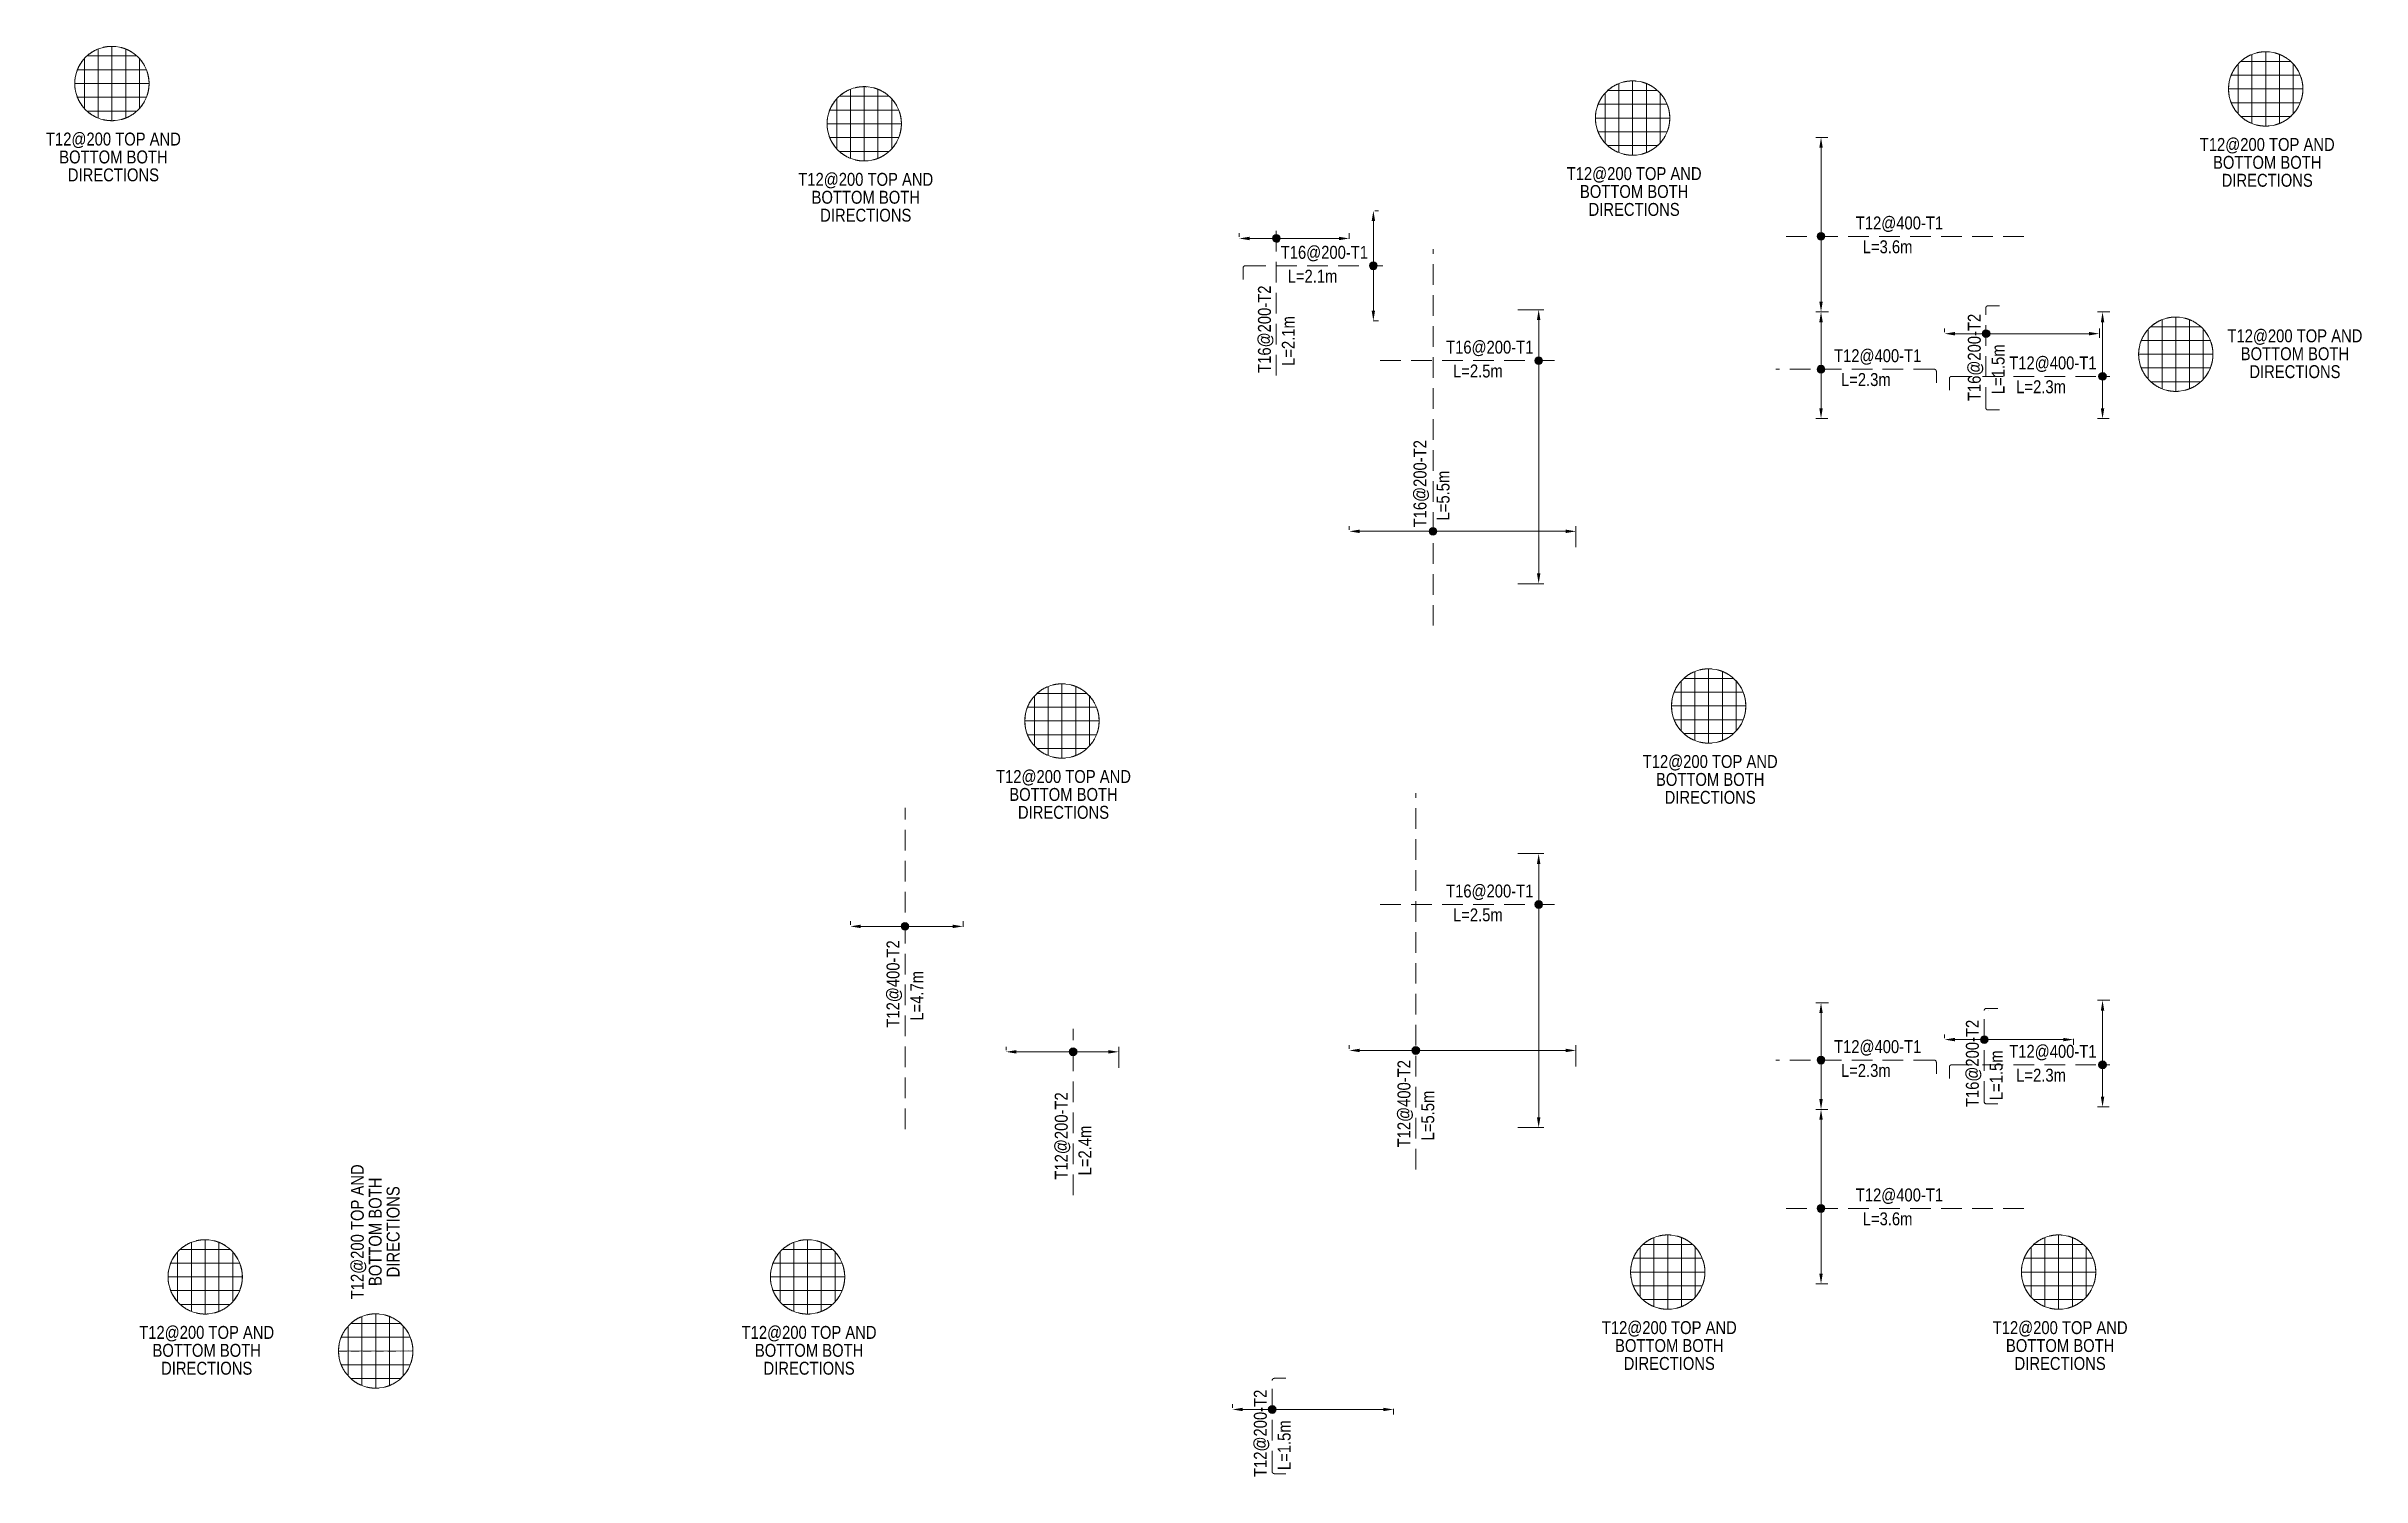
# Model space of a CAD drawing. Header units: millimetres. Extents: x 3491 to 37137, y -24965 to -4188.
import ezdxf

# ---------------------------------------------------------------- set-up
doc = ezdxf.new("R2010")
doc.units = ezdxf.units.MM
doc.header["$LTSCALE"] = 75
doc.header["$MEASUREMENT"] = 0
for name, pattern in [('Dash', [6, 3, -3]), ('Hidden', [6, 4, -2]), ('Hidden 1_16_', [2.38125, 1.5875, -0.79375]), ('Hidden 3_32_', [3.571875, 2.38125, -1.190625])]:
    doc.linetypes.add(name, pattern=pattern)
for name, color, linetype, lineweight in [('A-ANNO-NOTE', 131, 'Continuous', 9), ('A-DETL', 90, 'Continuous', 9), ('A-DETL-GENF', 92, 'Continuous', 9), ('A-DETL-HDLN', 90, 'Hidden 3_32_', 9), ('A-DETL-THIN', 151, 'Continuous', 9), ('A-WALL-HDLN', 110, 'Dash', 13), ('G-ANNO-SYMB', 111, 'Continuous', 9), ('G-ANNO-TEXT', 231, 'Continuous', 9)]:
    doc.layers.add(name, color=color, linetype=linetype, lineweight=lineweight)
doc.styles.add('Arial', font='arial.ttf', dxfattribs={"height": 250})
doc.styles.add('Arial Narrow', font='ARIALN.TTF', dxfattribs={"height": 187.5})
doc.styles.add('Arial Narrow_2', font='ARIALN.TTF', dxfattribs={"height": 262.5})
doc.dimstyles.new('WYE_STANDARD_-_2_5mm', dxfattribs={"dimscale": 304.8, "dimtxt": 187.5, "dimasz": 0.492126, "dimexe": 0.246063, "dimexo": 0.246063, "dimgap": 0.9, "dimtad": 0, "dimdec": 0, "dimzin": 0, "dimdsep": 46, "dimtxsty": 'Arial', "dimcen": 0.09, "dimazin": 0, "dimtfac": 1, "dimtdec": 0, "dimtix": 1, "dimtmove": 0, "dimatfit": 3, "dimfxl": 1, "dimtvp": 1, "dimtolj": 1, "dimtzin": 0, "dimlwd": 13, "dimlwe": 13, "dimarcsym": 2})

# ---------------------------------------------------------------- blocks, each defined once
blk = doc.blocks.new('SOGR')
at = {"layer": 'A-DETL'}
for p, q in [((39617, -9672), (39617, -10398)), ((39654, -9635), (40379, -9635)), ((39817, -9535), (39817, -10535)), ((40017, -9495), (40017, -10575)), ((40217, -9535), (40217, -10535)), ((40417, -9672), (40417, -10398)), ((39477, -10035), (40557, -10035)), ((39515, -9835), (40517, -9835)), ((39517, -10235), (40517, -10235)), ((39654, -10435), (40379, -10435))]:
    blk.add_line(p, q, dxfattribs=at)
at = {"layer": 'A-DETL-HDLN'}
blk.add_circle((40017, -10035), 540, dxfattribs=at)
at = {"layer": 'A-DETL-THIN'}
blk.add_circle((40017, -10035), 540, dxfattribs=at)
at = {"layer": 'A-WALL-HDLN', "linetype": 'Hidden 1_16_'}
for p, q in [((39617, -9672), (39617, -10398)), ((39654, -9635), (40379, -9635)), ((39817, -9535), (39817, -10535)), ((40017, -9495), (40017, -10575)), ((40217, -9535), (40217, -10535)), ((40417, -9672), (40417, -10398)), ((39477, -10035), (40557, -10035)), ((39515, -9835), (40517, -9835)), ((39517, -10235), (40517, -10235)), ((39654, -10435), (40379, -10435))]:
    blk.add_line(p, q, dxfattribs=at)
at = {"layer": 'G-ANNO-TEXT', "color": 7, "insert": (38784, -10748), "char_height": 187.5, "width": 2510.23, "attachment_point": 1, "line_spacing_factor": 0.83225, "style": 'Arial Narrow_2'}
blk.add_mtext('\\pxqc;T12@200 TOP AND BOTTOM BOTH DIRECTIONS', dxfattribs=at)
blk = doc.blocks.new('8897')
at = {"layer": 'A-DETL'}
for p, q in [((34357, -14461), (34357, -15541)), ((33855, -14801), (34857, -14801)), ((33957, -14638), (33957, -15363)), ((33994, -14601), (34720, -14601)), ((34157, -14501), (34157, -15501)), ((34557, -14501), (34557, -15501)), ((34757, -14638), (34757, -15363)), ((33817, -15001), (34897, -15001)), ((33857, -15201), (34857, -15201)), ((33994, -15401), (34720, -15401))]:
    blk.add_line(p, q, dxfattribs=at)
at = {"layer": 'A-DETL-HDLN'}
blk.add_circle((34357, -15001), 540, dxfattribs=at)
at = {"layer": 'A-DETL-THIN'}
blk.add_circle((34357, -15001), 540, dxfattribs=at)
at = {"layer": 'A-WALL-HDLN', "linetype": 'Hidden 1_16_'}
for p, q in [((34357, -14461), (34357, -15541)), ((33855, -14801), (34857, -14801)), ((33957, -14638), (33957, -15363)), ((33994, -14601), (34720, -14601)), ((34157, -14501), (34157, -15501)), ((34557, -14501), (34557, -15501)), ((34757, -14638), (34757, -15363)), ((33817, -15001), (34897, -15001)), ((33857, -15201), (34857, -15201)), ((33994, -15401), (34720, -15401))]:
    blk.add_line(p, q, dxfattribs=at)
at = {"layer": 'G-ANNO-TEXT', "color": 7, "insert": (34833, -14640), "char_height": 187.5, "width": 2510.23, "attachment_point": 1, "line_spacing_factor": 0.83225, "style": 'Arial Narrow_2'}
blk.add_mtext('\\pxqc;T12@200 TOP AND BOTTOM BOTH DIRECTIONS', dxfattribs=at)
blk = doc.blocks.new('*D11')
at = {"layer": 'A-DETL-GENF', "color": 0, "lineweight": 13, "transparency": 16777216}
for p, q in [((15175, -16950), (15175, -16897)), ((16662, -16972), (15325, -16972)), ((16812, -16976), (16812, -16897))]:
    blk.add_line(p, q, dxfattribs=at)
at = {"layer": 'A-DETL-GENF', "color": 0, "transparency": 16777216}
for points in [[(15325, -16947), (15325, -16997), (15175, -16972)], [(16662, -16947), (16662, -16997), (16812, -16972)]]:
    blk.add_solid(points, dxfattribs=at)
at = {"layer": 'DEFPOINTS', "color": 0, "transparency": 16777216}
for p in [(15175, -16972), (15175, -17025), (16812, -17051)]:
    blk.add_point(p, dxfattribs=at)
blk = doc.blocks.new('DONAT')
at = {"layer": 'A-ANNO-NOTE'}
blk.add_hatch(color=256, dxfattribs=at).paths.add_polyline_path([(-10861, -13734), (-10856, -13734), (-10847, -13733), (-10835, -13728), (-10827, -13724), (-10818, -13716), (-10812, -13708), (-10806, -13695), (-10804, -13686), (-10803, -13674), (-10805, -13664), (-10807, -13658), (-10809, -13652), (-10814, -13644), (-10823, -13635), (-10833, -13628), (-10843, -13624), (-10854, -13622), (-10869, -13622), (-10882, -13627), (-10888, -13630), (-10898, -13637), (-10904, -13643), (-10909, -13652), (-10914, -13664), (-10915, -13669), (-10915, -13681), (-10914, -13691), (-10908, -13705), (-10905, -13711), (-10898, -13719), (-10890, -13725), (-10878, -13731), (-10871, -13733)], flags=0)
for radius, start, end in [(56.2, 90, 270), (56.2, 90, 270), (56.3, 270, 90), (56.3, 270, 90)]:
    blk.add_arc((-10859, -13678), radius, start, end, dxfattribs=at)
blk = doc.blocks.new('*D12')
at = {"layer": 'A-DETL-GENF', "color": 0, "lineweight": 13, "transparency": 16777216}
for p, q in [((17438, -18771), (17438, -18719)), ((18925, -18794), (17588, -18794)), ((19075, -19025), (19075, -18719))]:
    blk.add_line(p, q, dxfattribs=at)
at = {"layer": 'A-DETL-GENF', "color": 0, "transparency": 16777216}
for points in [[(17588, -18769), (17588, -18819), (17438, -18794)], [(18925, -18769), (18925, -18819), (19075, -18794)]]:
    blk.add_solid(points, dxfattribs=at)
at = {"layer": 'DEFPOINTS', "color": 0, "transparency": 16777216}
for p in [(17438, -18794), (17438, -18846), (19075, -19100)]:
    blk.add_point(p, dxfattribs=at)
blk = doc.blocks.new('*D13')
at = {"layer": 'A-DETL-GENF', "color": 0, "lineweight": 13, "transparency": 16777216}
for p, q in [((22425, -18752), (22425, -18699)), ((25569, -18774), (22575, -18774)), ((25719, -19006), (25719, -18699))]:
    blk.add_line(p, q, dxfattribs=at)
at = {"layer": 'A-DETL-GENF', "color": 0, "transparency": 16777216}
for points in [[(22575, -18749), (22575, -18799), (22425, -18774)], [(25569, -18749), (25569, -18799), (25719, -18774)]]:
    blk.add_solid(points, dxfattribs=at)
at = {"layer": 'DEFPOINTS', "color": 0, "transparency": 16777216}
for p in [(22425, -18774), (22425, -18827), (25719, -19081)]:
    blk.add_point(p, dxfattribs=at)
blk = doc.blocks.new('*D14')
at = {"layer": 'A-DETL-GENF', "color": 0, "lineweight": 13, "transparency": 16777216}
for p, q in [((31075, -18594), (31075, -18541)), ((32799, -18616), (31225, -18616)), ((32949, -18606), (32949, -18691))]:
    blk.add_line(p, q, dxfattribs=at)
at = {"layer": 'A-DETL-GENF', "color": 0, "transparency": 16777216}
for points in [[(31225, -18591), (31225, -18641), (31075, -18616)], [(32799, -18591), (32799, -18641), (32949, -18616)]]:
    blk.add_solid(points, dxfattribs=at)
at = {"layer": 'DEFPOINTS', "color": 0, "transparency": 16777216}
for p in [(31075, -18616), (31075, -18669), (32949, -18531)]:
    blk.add_point(p, dxfattribs=at)
blk = doc.blocks.new('*D15')
at = {"layer": 'A-DETL-GENF', "color": 0, "lineweight": 13, "transparency": 16777216}
for p, q in [((31075, -8340), (31075, -8287)), ((33175, -8362), (31225, -8362)), ((33325, -8421), (33325, -8287))]:
    blk.add_line(p, q, dxfattribs=at)
at = {"layer": 'A-DETL-GENF', "color": 0, "transparency": 16777216}
for points in [[(31225, -8337), (31225, -8387), (31075, -8362)], [(33175, -8337), (33175, -8387), (33325, -8362)]]:
    blk.add_solid(points, dxfattribs=at)
at = {"layer": 'DEFPOINTS', "color": 0, "transparency": 16777216}
for p in [(31075, -8362), (31075, -8415), (33325, -8496)]:
    blk.add_point(p, dxfattribs=at)
blk = doc.blocks.new('*D16')
at = {"layer": 'A-DETL-GENF', "color": 0, "lineweight": 13, "transparency": 16777216}
for p, q in [((22425, -11210), (22425, -11158)), ((25569, -11233), (22575, -11233)), ((25719, -11464), (25719, -11158))]:
    blk.add_line(p, q, dxfattribs=at)
at = {"layer": 'A-DETL-GENF', "color": 0, "transparency": 16777216}
for points in [[(22575, -11208), (22575, -11258), (22425, -11233)], [(25569, -11208), (25569, -11258), (25719, -11233)]]:
    blk.add_solid(points, dxfattribs=at)
at = {"layer": 'DEFPOINTS', "color": 0, "transparency": 16777216}
for p in [(22425, -11233), (22425, -11285), (25719, -11539)]:
    blk.add_point(p, dxfattribs=at)
blk = doc.blocks.new('*D17')
at = {"layer": 'A-DETL-GENF', "color": 0, "lineweight": 13, "transparency": 16777216}
for p, q in [((20825, -6956), (20825, -6904)), ((22275, -6979), (20975, -6979)), ((22425, -6982), (22425, -6904))]:
    blk.add_line(p, q, dxfattribs=at)
at = {"layer": 'A-DETL-GENF', "color": 0, "transparency": 16777216}
for points in [[(20975, -6954), (20975, -7004), (20825, -6979)], [(22275, -6954), (22275, -7004), (22425, -6979)]]:
    blk.add_solid(points, dxfattribs=at)
at = {"layer": 'DEFPOINTS', "color": 0, "transparency": 16777216}
for p in [(20825, -6979), (20825, -7031), (22425, -7057)]:
    blk.add_point(p, dxfattribs=at)
blk = doc.blocks.new('*D18')
at = {"layer": 'A-DETL-GENF', "color": 0, "lineweight": 13, "transparency": 16777216}
for p, q in [((22775, -8026), (22775, -6726)), ((22798, -6576), (22850, -6576)), ((22772, -8176), (22850, -8176))]:
    blk.add_line(p, q, dxfattribs=at)
at = {"layer": 'A-DETL-GENF', "color": 0, "transparency": 16777216}
for points in [[(22750, -6726), (22800, -6726), (22775, -6576)], [(22750, -8026), (22800, -8026), (22775, -8176)]]:
    blk.add_solid(points, dxfattribs=at)
at = {"layer": 'DEFPOINTS', "color": 0, "transparency": 16777216}
for p in [(22723, -6576), (22775, -6576), (22697, -8176)]:
    blk.add_point(p, dxfattribs=at)
blk = doc.blocks.new('*D19')
at = {"layer": 'A-DETL-GENF', "color": 0, "lineweight": 13, "transparency": 16777216}
for p, q in [((24876, -8014), (25252, -8014)), ((25177, -11845), (25177, -8164)), ((24876, -11995), (25252, -11995))]:
    blk.add_line(p, q, dxfattribs=at)
at = {"layer": 'A-DETL-GENF', "color": 0, "transparency": 16777216}
for points in [[(25152, -8164), (25202, -8164), (25177, -8014)], [(25152, -11845), (25202, -11845), (25177, -11995)]]:
    blk.add_solid(points, dxfattribs=at)
at = {"layer": 'DEFPOINTS', "color": 0, "transparency": 16777216}
for p in [(24801, -8014), (25177, -8014), (24801, -11995)]:
    blk.add_point(p, dxfattribs=at)
blk = doc.blocks.new('*D20')
at = {"layer": 'A-DETL-GENF', "color": 0, "lineweight": 13, "transparency": 16777216}
for p, q in [((29378, -5512), (29205, -5512)), ((29280, -7895), (29280, -5662)), ((29378, -8045), (29205, -8045))]:
    blk.add_line(p, q, dxfattribs=at)
at = {"layer": 'A-DETL-GENF', "color": 0, "transparency": 16777216}
for points in [[(29255, -5662), (29305, -5662), (29280, -5512)], [(29255, -7895), (29305, -7895), (29280, -8045)]]:
    blk.add_solid(points, dxfattribs=at)
at = {"layer": 'DEFPOINTS', "color": 0, "transparency": 16777216}
for p in [(29280, -5512), (29453, -5512), (29453, -8045)]:
    blk.add_point(p, dxfattribs=at)
blk = doc.blocks.new('*D21')
at = {"layer": 'A-DETL-GENF', "color": 0, "lineweight": 13, "transparency": 16777216}
for p, q in [((29389, -8045), (29205, -8045)), ((29280, -9445), (29280, -8195)), ((29378, -9595), (29205, -9595))]:
    blk.add_line(p, q, dxfattribs=at)
at = {"layer": 'A-DETL-GENF', "color": 0, "transparency": 16777216}
for points in [[(29255, -8195), (29305, -8195), (29280, -8045)], [(29255, -9445), (29305, -9445), (29280, -9595)]]:
    blk.add_solid(points, dxfattribs=at)
at = {"layer": 'DEFPOINTS', "color": 0, "transparency": 16777216}
for p in [(29280, -8045), (29464, -8045), (29453, -9595)]:
    blk.add_point(p, dxfattribs=at)
blk = doc.blocks.new('*D22')
at = {"layer": 'A-DETL-GENF', "color": 0, "lineweight": 13, "transparency": 16777216}
for p, q in [((33479, -8045), (33296, -8045)), ((33371, -9445), (33371, -8195)), ((33468, -9595), (33296, -9595))]:
    blk.add_line(p, q, dxfattribs=at)
at = {"layer": 'A-DETL-GENF', "color": 0, "transparency": 16777216}
for points in [[(33346, -8195), (33396, -8195), (33371, -8045)], [(33346, -9445), (33396, -9445), (33371, -9595)]]:
    blk.add_solid(points, dxfattribs=at)
at = {"layer": 'DEFPOINTS', "color": 0, "transparency": 16777216}
for p in [(33371, -8045), (33554, -8045), (33543, -9595)]:
    blk.add_point(p, dxfattribs=at)
blk = doc.blocks.new('*D23')
at = {"layer": 'A-DETL-GENF', "color": 0, "lineweight": 13, "transparency": 16777216}
for p, q in [((33479, -18045), (33296, -18045)), ((33371, -19445), (33371, -18195)), ((33468, -19595), (33296, -19595))]:
    blk.add_line(p, q, dxfattribs=at)
at = {"layer": 'A-DETL-GENF', "color": 0, "transparency": 16777216}
for points in [[(33346, -18195), (33396, -18195), (33371, -18045)], [(33346, -19445), (33396, -19445), (33371, -19595)]]:
    blk.add_solid(points, dxfattribs=at)
at = {"layer": 'DEFPOINTS', "color": 0, "transparency": 16777216}
for p in [(33371, -18045), (33554, -18045), (33543, -19595)]:
    blk.add_point(p, dxfattribs=at)
blk = doc.blocks.new('*D24')
at = {"layer": 'A-DETL-GENF', "color": 0, "lineweight": 13, "transparency": 16777216}
for p, q in [((29378, -19631), (29205, -19631)), ((29280, -22015), (29280, -19781)), ((29378, -22165), (29205, -22165))]:
    blk.add_line(p, q, dxfattribs=at)
at = {"layer": 'A-DETL-GENF', "color": 0, "transparency": 16777216}
for points in [[(29255, -19781), (29305, -19781), (29280, -19631)], [(29255, -22015), (29305, -22015), (29280, -22165)]]:
    blk.add_solid(points, dxfattribs=at)
at = {"layer": 'DEFPOINTS', "color": 0, "transparency": 16777216}
for p in [(29280, -19631), (29453, -19631), (29453, -22165)]:
    blk.add_point(p, dxfattribs=at)
blk = doc.blocks.new('*D25')
at = {"layer": 'A-DETL-GENF', "color": 0, "lineweight": 13, "transparency": 16777216}
for p, q in [((29389, -18081), (29205, -18081)), ((29280, -19481), (29280, -18231)), ((29378, -19631), (29205, -19631))]:
    blk.add_line(p, q, dxfattribs=at)
at = {"layer": 'A-DETL-GENF', "color": 0, "transparency": 16777216}
for points in [[(29255, -18231), (29305, -18231), (29280, -18081)], [(29255, -19481), (29305, -19481), (29280, -19631)]]:
    blk.add_solid(points, dxfattribs=at)
at = {"layer": 'DEFPOINTS', "color": 0, "transparency": 16777216}
for p in [(29280, -18081), (29464, -18081), (29453, -19631)]:
    blk.add_point(p, dxfattribs=at)
blk = doc.blocks.new('*D26')
at = {"layer": 'A-DETL-GENF', "color": 0, "lineweight": 13, "transparency": 16777216}
for p, q in [((24876, -15914), (25252, -15914)), ((25177, -19745), (25177, -16064)), ((24876, -19895), (25252, -19895))]:
    blk.add_line(p, q, dxfattribs=at)
at = {"layer": 'A-DETL-GENF', "color": 0, "transparency": 16777216}
for points in [[(25152, -16064), (25202, -16064), (25177, -15914)], [(25152, -19745), (25202, -19745), (25177, -19895)]]:
    blk.add_solid(points, dxfattribs=at)
at = {"layer": 'DEFPOINTS', "color": 0, "transparency": 16777216}
for p in [(24801, -15914), (25177, -15914), (24801, -19895)]:
    blk.add_point(p, dxfattribs=at)
blk = doc.blocks.new('*D210')
at = {"layer": 'A-DETL-GENF', "color": 0, "lineweight": 13, "transparency": 16777216}
for p, q in [((20728, -23967), (20728, -23914)), ((22919, -23989), (20878, -23989)), ((23069, -23979), (23069, -24064))]:
    blk.add_line(p, q, dxfattribs=at)
at = {"layer": 'A-DETL-GENF', "color": 0, "transparency": 16777216}
for points in [[(20878, -23964), (20878, -24014), (20728, -23989)], [(22919, -23964), (22919, -24014), (23069, -23989)]]:
    blk.add_solid(points, dxfattribs=at)
at = {"layer": 'DEFPOINTS', "color": 0, "transparency": 16777216}
for p in [(20728, -23989), (20728, -24042), (23069, -23904)]:
    blk.add_point(p, dxfattribs=at)

msp = doc.modelspace()

# ---------------------------------------------------------------- linework, layer by layer
at = {"layer": 'A-DETL-GENF', "linetype": 'Hidden'}
for p, q in [((23642.7, -12603.4), (23642.7, -7136.6)), ((23391.6, -20503.6), (23391.6, -15036.7)), ((15970.2, -19918.2), (15970.4, -15250.2)), ((18411.4, -20875.4), (18411.6, -18459.2)), ((31716.4, -18193.6), (31716.4, -18193.6))]:
    msp.add_line(p, q, dxfattribs=at)
for points in [[(21364.3, -8970), (21364.3, -6870)], [(32225.6, -6949.4), (28625.6, -6949.4)], [(22875.1, -8753.8), (25406.8, -8753.8)], [(22875.1, -16653.9), (25406.8, -16653.9)], [(32225.6, -21069.1), (28625.6, -21069.1)]]:
    msp.add_lwpolyline(points, dxfattribs=at)
for points in [[(20882.2, -7576.5), (20882.2, -7406.5, -0.4142136), (20912.2, -7376.5), (22912.2, -7376.5)], [(31874.6, -9468.7), (31704.6, -9468.7, -0.4142136), (31674.6, -9438.7), (31674.6, -7987.7, -0.4142134), (31704.6, -7957.7), (31874.6, -7957.7)], [(30955.6, -9078.2), (30955.6, -8908.2, 0.4142136), (30925.6, -8878.2), (28625.6, -8878.2)], [(31145.5, -9182.9), (31145.5, -9012.9, -0.4142136), (31175.5, -8982.9), (33475.5, -8982.9)], [(31851.5, -19548.6), (31681.5, -19548.6, -0.4142136), (31651.5, -19518.6), (31651.5, -18193.6, -0.4142134), (31681.5, -18163.6), (31851.5, -18163.6)], [(30955.6, -19114.3), (30955.6, -18944.3, 0.4142136), (30925.6, -18914.3), (28625.6, -18914.3)], [(31145.5, -19182.9), (31145.5, -19012.9, -0.4142136), (31175.5, -18982.9), (33475.5, -18982.9)], [(21504.4, -24921.6), (21334.4, -24921.6, -0.4142136), (21304.4, -24891.6), (21304.4, -23566.6, -0.4142134), (21334.4, -23536.6), (21504.4, -23536.6)]]:
    msp.add_lwpolyline(points, format="xyb", dxfattribs=at)

# ---------------------------------------------------------------- block references
at = {"xscale": -1, "rotation": 180}
for p in [(32223.6, -20656.4), (40139.3, -20627.2), (33634.1, -21054.3), (42538.6, -22038.7), (36037, -22431.6), (40139.3, -22556), (44229.6, -22660.7), (34501.8, -24910.5), (36037, -30331.7), (26826.4, -30650.2), (29270.9, -32471.5), (34250.7, -32452.1), (42510.8, -32294.1), (40139.3, -32592.1), (44229.6, -32660.7), (40139.3, -34746.9), (32163.7, -37667.2)]:
    msp.add_blockref('DONAT', p, dxfattribs=at)
msp.add_blockref('8897', (78.3, 6340.5))
at = {"rotation": 90.00693937290757}
msp.add_blockref('8897', (-6719.3, -57498.5), dxfattribs=at)
at = {"layer": 'G-ANNO-SYMB'}
for p in [(-35572.9, 5306.9), (-4275.2, 5228.3), (-13474.8, 4805), (-24640.5, 4721.5), (-21767.1, -3953), (-12369.8, -3735.1), (-34217.6, -12027.9), (-25464, -12027.9), (-12964.2, -11958.4), (-7284.4, -11958.4)]:
    msp.add_blockref('SOGR', p, dxfattribs=at)

# ---------------------------------------------------------------- texts
at = {"layer": 'A-ANNO-NOTE', "char_height": 187.5, "attachment_point": 1, "style": 'Arial Narrow'}
for s, insert, width in [('T12@400-T1', (29785.1, -6659.4), 1948.101), ('L=3.6m', (29886.1, -7006), 784.652), ('T16@200-T1', (21428.7, -7086.5), 1948.101), ('L=2.1m', (21529.8, -7433), 784.652), ('T16@200-T1', (23831.7, -8463.8), 1948.101), ('T12@400-T1', (29469, -8588.2), 1948.101), ('T12@400-T1', (32015.4, -8692.9), 1948.101), ('L=2.5m', (23932.7, -8810.3), 784.652), ('L=2.3m', (29570, -8934.8), 784.652), ('L=2.3m', (32116.4, -9039.4), 784.652), ('T16@200-T1', (23831.7, -16363.9), 1948.101), ('L=2.5m', (23932.7, -16710.4), 784.652), ('T12@400-T1', (29469, -18624.3), 1948.101), ('T12@400-T1', (32015.4, -18692.9), 1948.101), ('L=2.3m', (29570, -18970.8), 784.652), ('L=2.3m', (32116.4, -19039.5), 784.652), ('T12@400-T1', (29785.1, -20779.1), 1948.101), ('L=3.6m', (29886.1, -21125.7), 784.652)]:
    msp.add_mtext(s, dxfattribs=dict(at, insert=insert, width=width))
at = {"layer": 'A-ANNO-NOTE', "char_height": 187.5, "attachment_point": 1, "rotation": 90, "style": 'Arial Narrow'}
for s, insert, width in [('T16@200-T2', (21098.2, -8931.2), 1948.101), ('L=2.1m', (21444.8, -8830.2), 784.652), ('T16@200-T2', (31413.2, -9341.6), 1948.101), ('L=1.5m', (31759.7, -9240.6), 784.652), ('T16@200-T2', (23358.6, -11176.2), 1948.101), ('L=5.5m', (23693.7, -11075.1), 784.652), ('T12@400-T2', (15701, -18442.6), 1948.101), ('L=4.7m', (16047.6, -18341.6), 784.652), ('T16@200-T2', (31385.4, -19597), 1948.101), ('L=1.5m', (31731.9, -19496), 784.652), ('T12@400-T2', (23125.3, -20182), 1948.101), ('T12@200-T2', (18145.5, -20650.1), 1948.101), ('L=5.5m', (23471.8, -20080.9), 784.652), ('L=2.4m', (18488.8, -20589), 784.652), ('T12@200-T2', (21038.3, -24970), 1948.101), ('L=1.5m', (21384.9, -24869), 784.652)]:
    msp.add_mtext(s, dxfattribs=dict(at, insert=insert, width=width))

# ---------------------------------------------------------------- dimensions: what is measured, and where the dimension line sits
at = {"layer": 'A-DETL-GENF'}
for base, p1, p2, picture, middle in [((29280, -5511.5), (29452.5, -8045), (29452.5, -5511.5), '*D20', (29280, -6778.2)), ((22774.9, -6576.5), (22696.8, -8176.5), (22722.6, -6576.5), '*D18', (22774.9, -7376.5)), ((25176.7, -8013.7), (24800.8, -11995), (24800.8, -8013.7), '*D19', (25176.7, -8753.8)), ((29280.3, -8045), (29452.7, -9595.1), (29463.8, -8045), '*D21', (29280.3, -9313.5)), ((33370.7, -8045), (33543, -9595), (33554.1, -8045), '*D22', (33370.7, -9418.2)), ((25176.7, -15913.9), (24800.8, -19895.1), (24800.8, -15913.9), '*D26', (25176.7, -16653.9)), ((29280.3, -18081), (29452.7, -19631.2), (29463.8, -18081), '*D25', (29280.3, -19349.6)), ((33370.7, -18045), (33543, -19595), (33554.1, -18045), '*D23', (33370.7, -19418.2)), ((29280, -19631.2), (29452.5, -22164.6), (29452.5, -19631.2), '*D24', (29280, -20897.9))]:
    dim = msp.add_linear_dim(base=base, p1=p1, p2=p2, angle=270, text=' ', dimstyle='WYE_STANDARD_-_2_5mm', override={"dimpost": '<>', "dimfxl": 2160.698668}, dxfattribs=at)
    dim.commit()
    dim.dimension.update_dxf_attribs({"geometry": picture, "text_midpoint": middle, "dimtype": 160})
for base, p1, p2, picture, middle in [((20825, -6978.6), (22425, -7056.7), (20825, -7030.8), '*D17', (21625, -6978.6)), ((31075, -8362.5), (33325, -8495.6), (31075, -8414.7), '*D15', (32399.3, -8362.5)), ((22425, -11232.7), (25718.8, -11538.9), (22425, -11284.9), '*D16', (24699.3, -11232.7)), ((15175, -16972.4), (16812.3, -17050.5), (15175, -17024.7), '*D11', (16348.2, -16972.4)), ((17437.7, -18793.7), (19075, -19099.9), (17437.7, -18846), '*D12', (18610.9, -18793.7)), ((22425, -18774.3), (25718.8, -19080.5), (22425, -18826.6), '*D13', (24699.3, -18774.3)), ((31075, -18616.3), (32948.7, -18530.7), (31075, -18668.6), '*D14', (31716.4, -18616.3)), ((20728, -23989.4), (23069.1, -23903.7), (20728, -24041.6), '*D210', (21369.3, -23989.4))]:
    dim = msp.add_linear_dim(base=base, p1=p1, p2=p2, text=' ', dimstyle='WYE_STANDARD_-_2_5mm', override={"dimpost": '<>', "dimfxl": 2160.698668}, dxfattribs=at)
    dim.commit()
    dim.dimension.update_dxf_attribs({"geometry": picture, "text_midpoint": middle, "dimtype": 160})

doc.saveas('drawing.dxf')
